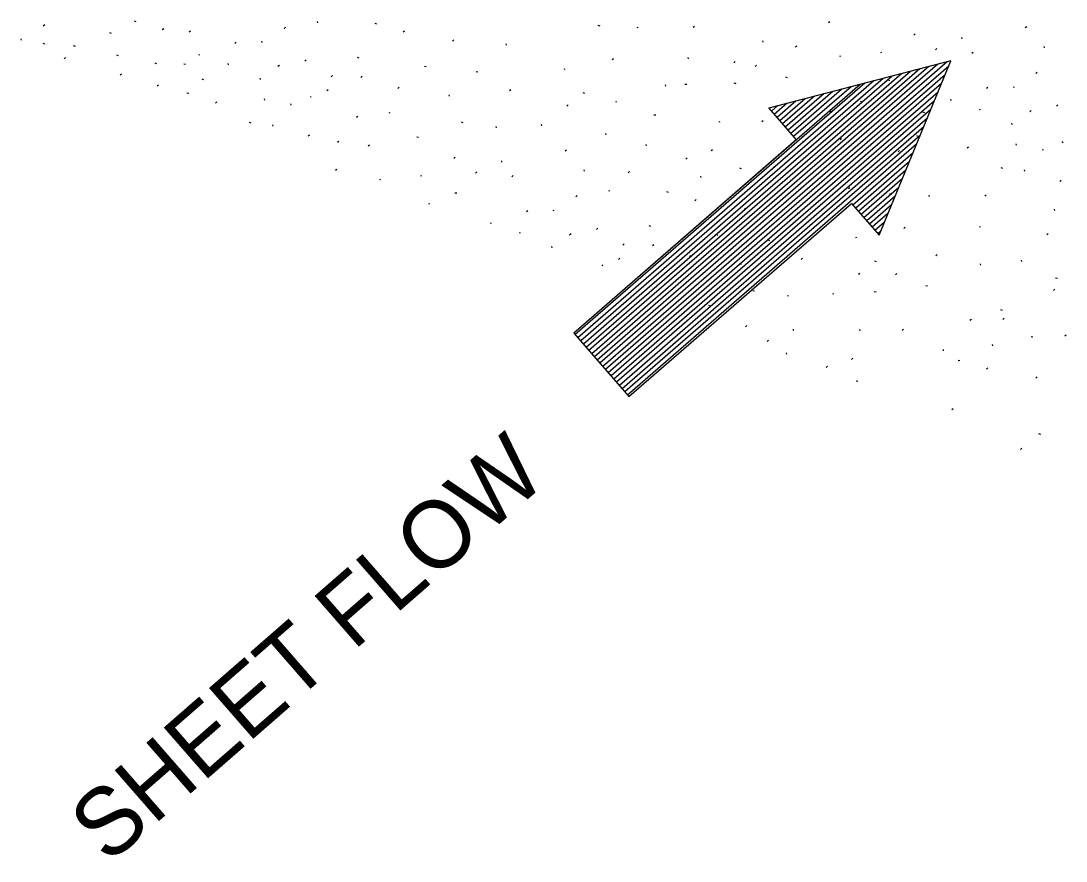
# Model space of a CAD drawing. Extents: x 1007 to 1035.5, y 1000.5 to 1021.5.
# Drawn here: x 1009.997 to 1013.1, y 1016.009 to 1018.503 of the extents above; entities that cross this region are included whole.
import ezdxf

# ---------------------------------------------------------------- set-up
doc = ezdxf.new("R2010")
doc.units = 0
doc.layers.add('Level 1', color=7, linetype='Continuous')
doc.layers.add('Level 5', color=7, linetype='Continuous')

msp = doc.modelspace()

# ---------------------------------------------------------------- linework, layer by layer
at = {"layer": 'Level 1'}
msp.add_lwpolyline([(1012.7582, 1018.3845), (1012.2173, 1018.2448), (1012.2992, 1018.1504), (1011.6384, 1017.5769), (1011.8023, 1017.3882), (1012.4631, 1017.9617), (1012.545, 1017.8673)], close=True, dxfattribs=at)
for points in [[(1012.6655, 1018.3607), (1011.6918, 1017.5155)], [(1012.6927, 1018.3676), (1011.7, 1017.506)], [(1012.7198, 1018.3746), (1011.7082, 1017.4966)], [(1012.7198, 1018.3746), (1011.7082, 1017.4966)], [(1012.747, 1018.3816), (1011.7163, 1017.4871)], [(1012.7519, 1018.3693), (1011.7246, 1017.4778)], [(1012.5569, 1018.3326), (1011.659, 1017.5533)], [(1012.5841, 1018.3396), (1011.6672, 1017.5438)], [(1012.6113, 1018.3466), (1011.6754, 1017.5343)], [(1012.6384, 1018.3536), (1011.6836, 1017.5249)], [(1012.7413, 1018.3436), (1011.7328, 1017.4683)], [(1012.4892, 1018.315), (1011.6385, 1017.5768)], [(1012.5028, 1018.3185), (1011.6426, 1017.5722)], [(1012.5298, 1018.3255), (1011.6508, 1017.5627)], [(1012.7307, 1018.3178), (1011.7409, 1017.4588)], [(1012.4348, 1018.301), (1012.2829, 1018.1692)], [(1012.462, 1018.3081), (1012.2911, 1018.1598)], [(1012.72, 1018.2921), (1011.7492, 1017.4494)], [(1012.7094, 1018.2663), (1011.7573, 1017.4399)], [(1012.2991, 1018.266), (1012.2419, 1018.2164)], [(1012.3263, 1018.273), (1012.2502, 1018.207)], [(1012.3534, 1018.28), (1012.2583, 1018.1975)], [(1012.3806, 1018.2871), (1012.2665, 1018.1881)], [(1012.4077, 1018.294), (1012.2748, 1018.1787)], [(1012.6988, 1018.2405), (1011.7655, 1017.4305)], [(1012.2177, 1018.245), (1012.2173, 1018.2448)], [(1012.2448, 1018.252), (1012.2256, 1018.2353)], [(1012.272, 1018.259), (1012.2338, 1018.2259)], [(1012.6883, 1018.2148), (1011.7738, 1017.4211)], [(1012.6776, 1018.189), (1011.7819, 1017.4116)], [(1012.667, 1018.1633), (1011.7901, 1017.4022)], [(1012.6563, 1018.1375), (1011.7983, 1017.3928)], [(1012.6458, 1018.1117), (1012.4673, 1017.9568)], [(1012.6352, 1018.0859), (1012.4755, 1017.9474)], [(1012.6352, 1018.0859), (1012.4755, 1017.9474)], [(1012.6245, 1018.0601), (1012.4837, 1017.938)], [(1012.6139, 1018.0344), (1012.4918, 1017.9285)], [(1012.6033, 1018.0087), (1012.5001, 1017.9191)], [(1012.5927, 1017.9828), (1012.5083, 1017.9096)], [(1012.582, 1017.9571), (1012.5164, 1017.9002)], [(1012.5714, 1017.9313), (1012.5247, 1017.8908)], [(1012.5608, 1017.9055), (1012.5328, 1017.8813)], [(1012.5502, 1017.8798), (1012.5411, 1017.8718)]]:
    msp.add_lwpolyline(points, dxfattribs=at)
at = {"layer": 'Level 5'}
for p, q in [((1010.0676, 1018.4915), (1010.0634, 1018.4878)), ((1010.3331, 1018.5033), (1010.3383, 1018.5017)), ((1010.7823, 1018.4847), (1010.7781, 1018.4811)), ((1010.8767, 1018.5012), (1010.8776, 1018.4976)), ((1011.0478, 1018.4965), (1011.0529, 1018.4948)), ((1011.7104, 1018.4908), (1011.7156, 1018.4892)), ((1011.8268, 1018.4859), (1011.8277, 1018.4823)), ((1011.9969, 1018.487), (1011.9928, 1018.4833)), ((1012.3985, 1018.5008), (1012.3944, 1018.4972)), ((1012.9832, 1018.486), (1012.9791, 1018.4823)), ((1010.2596, 1018.4688), (1010.2648, 1018.4671)), ((1010.4209, 1018.4801), (1010.4168, 1018.4765)), ((1010.5001, 1018.4732), (1010.4961, 1018.4696)), ((1011.1356, 1018.4733), (1011.1315, 1018.4697)), ((1012.6521, 1018.465), (1012.6479, 1018.4613)), ((1012.7894, 1018.4538), (1012.7903, 1018.4503)), ((1009.9969, 1018.4497), (1009.9978, 1018.4462)), ((1010.0617, 1018.4372), (1010.0669, 1018.4355)), ((1010.1524, 1018.4303), (1010.1578, 1018.4287)), ((1010.6359, 1018.4398), (1010.6318, 1018.4363)), ((1010.7116, 1018.4429), (1010.7125, 1018.4393)), ((1011.2828, 1018.447), (1011.2786, 1018.4433)), ((1011.4363, 1018.4349), (1011.4373, 1018.4313)), ((1012.1989, 1018.4441), (1012.1999, 1018.4405)), ((1012.3009, 1018.4287), (1012.2968, 1018.4251)), ((1012.7163, 1018.4213), (1012.7123, 1018.4177)), ((1013.0341, 1018.427), (1013.0351, 1018.4234)), ((1010.1291, 1018.3945), (1010.1249, 1018.3908)), ((1010.2804, 1018.4025), (1010.2857, 1018.4008)), ((1010.5254, 1018.405), (1010.5264, 1018.4015)), ((1010.9951, 1018.3957), (1011.0003, 1018.394)), ((1011.7569, 1018.391), (1011.7528, 1018.3873)), ((1011.9776, 1018.3943), (1011.9786, 1018.3908)), ((1012.4286, 1018.4008), (1012.4296, 1018.3973)), ((1012.5501, 1018.4118), (1012.551, 1018.4083)), ((1012.8246, 1018.41), (1012.8204, 1018.4063)), ((1010.3946, 1018.3784), (1010.3998, 1018.3768)), ((1010.4808, 1018.3762), (1010.4859, 1018.3745)), ((1010.6112, 1018.3765), (1010.6121, 1018.373)), ((1010.7643, 1018.3713), (1010.7601, 1018.3677)), ((1010.8438, 1018.3878), (1010.8396, 1018.3842)), ((1011.1954, 1018.3694), (1011.2006, 1018.3678)), ((1011.6099, 1018.3625), (1011.6109, 1018.359)), ((1012.1176, 1018.3828), (1012.1136, 1018.3792)), ((1012.1814, 1018.372), (1012.1773, 1018.3684)), ((1012.6519, 1018.359), (1012.6577, 1018.3587)), ((1010.2958, 1018.3457), (1010.2918, 1018.3421)), ((1010.5343, 1018.331), (1010.5395, 1018.3293)), ((1010.7066, 1018.3334), (1010.7076, 1018.3298)), ((1010.9223, 1018.3415), (1010.9182, 1018.3378)), ((1011.0104, 1018.339), (1011.0064, 1018.3353)), ((1011.3486, 1018.3536), (1011.3538, 1018.3519)), ((1012.267, 1018.337), (1012.2723, 1018.3353)), ((1012.5743, 1018.3288), (1012.5753, 1018.3253)), ((1013.0143, 1018.3508), (1013.0101, 1018.3472)), ((1010.4056, 1018.313), (1010.4016, 1018.3093)), ((1010.9089, 1018.299), (1010.9048, 1018.2953)), ((1011.1203, 1018.3063), (1011.1163, 1018.3027)), ((1011.4519, 1018.299), (1011.4478, 1018.2954)), ((1011.9098, 1018.3134), (1011.9108, 1018.3098)), ((1011.9683, 1018.3157), (1011.9741, 1018.3153)), ((1012.1141, 1018.3193), (1012.1193, 1018.3176)), ((1012.8679, 1018.3058), (1012.8638, 1018.3023)), ((1012.9436, 1018.309), (1012.9446, 1018.3054)), ((1010.49, 1018.2903), (1010.4953, 1018.2887)), ((1010.7193, 1018.2722), (1010.7203, 1018.2685)), ((1010.8578, 1018.2776), (1010.8574, 1018.2792)), ((1010.859, 1018.2755), (1010.8578, 1018.2776)), ((1011.2678, 1018.2837), (1011.2688, 1018.2802)), ((1011.6649, 1018.291), (1011.6703, 1018.2893)), ((1012.7574, 1018.2711), (1012.7584, 1018.2675)), ((1010.5786, 1018.2628), (1010.5744, 1018.2592)), ((1010.7977, 1018.2568), (1010.7986, 1018.2533)), ((1011.6218, 1018.254), (1011.6178, 1018.2504)), ((1011.7638, 1018.2653), (1011.7648, 1018.2618)), ((1012.4024, 1018.2362), (1012.3983, 1018.2325)), ((1012.4884, 1018.265), (1012.4938, 1018.2633)), ((1012.8433, 1018.2425), (1012.8442, 1018.239)), ((1012.9963, 1018.2373), (1012.9921, 1018.2338)), ((1013.0758, 1018.2538), (1013.0717, 1018.2502)), ((1010.9976, 1018.2198), (1010.9934, 1018.2163)), ((1011.0901, 1018.2328), (1011.0911, 1018.2292)), ((1011.8766, 1018.2247), (1011.8824, 1018.2243)), ((1012.0698, 1018.2059), (1012.0708, 1018.2023)), ((1012.201, 1018.2072), (1012.1969, 1018.2035)), ((1012.6743, 1018.2331), (1012.6796, 1018.2314)), ((1010.6746, 1018.2023), (1010.6798, 1018.2006)), ((1010.7439, 1018.1949), (1010.7448, 1018.1913)), ((1011.3039, 1018.2035), (1011.3091, 1018.2018)), ((1011.4066, 1018.1897), (1011.4076, 1018.186)), ((1011.5415, 1018.1955), (1011.5424, 1018.1919)), ((1012.9386, 1018.1995), (1012.9396, 1018.1959)), ((1010.8537, 1018.1645), (1010.8496, 1018.1608)), ((1010.9409, 1018.1458), (1010.9368, 1018.1422)), ((1011.1721, 1018.1595), (1011.1773, 1018.1578)), ((1011.7331, 1018.1687), (1011.7341, 1018.1651)), ((1012.3181, 1018.1463), (1012.3191, 1018.1428)), ((1012.4333, 1018.154), (1012.4293, 1018.1503)), ((1012.6561, 1018.1627), (1012.6613, 1018.161)), ((1013.0898, 1018.1436), (1013.0895, 1018.1452)), ((1013.0911, 1018.1415), (1013.0898, 1018.1436)), ((1011.0324, 1018.1348), (1011.0284, 1018.1312)), ((1011.6171, 1018.1199), (1011.6131, 1018.1163)), ((1011.8528, 1018.1364), (1011.8538, 1018.1328)), ((1012.0505, 1018.121), (1012.0464, 1018.1173)), ((1012.6059, 1018.1186), (1012.6019, 1018.115)), ((1012.8106, 1018.1288), (1012.8064, 1018.1252)), ((1012.9513, 1018.1382), (1012.9523, 1018.1346)), ((1013.0298, 1018.1228), (1013.0307, 1018.1193)), ((1011.286, 1018.0989), (1011.2819, 1018.0953)), ((1011.4234, 1018.0878), (1011.4243, 1018.0843)), ((1011.9748, 1018.0968), (1011.9708, 1018.0932)), ((1010.9349, 1018.0627), (1010.9308, 1018.059)), ((1011.3503, 1018.0553), (1011.3462, 1018.0517)), ((1011.6681, 1018.061), (1011.6691, 1018.0574)), ((1011.8044, 1018.0565), (1011.8003, 1018.0528)), ((1012.1306, 1018.0668), (1012.1358, 1018.0652)), ((1012.2342, 1018.0708), (1012.2301, 1018.0672)), ((1012.9066, 1018.0683), (1012.9118, 1018.0667)), ((1012.9759, 1018.0609), (1012.9769, 1018.0573)), ((1011.0626, 1018.0348), (1011.0636, 1018.0313)), ((1011.1841, 1018.0458), (1011.1849, 1018.0422)), ((1011.4586, 1018.044), (1011.4544, 1018.0403)), ((1012.0146, 1018.0424), (1012.0156, 1018.0388)), ((1013.0858, 1018.0305), (1013.0816, 1018.0268)), ((1011.2858, 1017.993), (1011.2917, 1017.9927)), ((1011.7428, 1018.0012), (1011.7437, 1017.9976)), ((1011.9138, 1017.9965), (1011.9189, 1017.9948)), ((1012.4584, 1018.0083), (1012.4543, 1018.0047)), ((1012.5764, 1017.9908), (1012.5817, 1017.9892)), ((1012.8629, 1017.987), (1012.8589, 1017.9833)), ((1011.2083, 1017.9628), (1011.2093, 1017.9592)), ((1011.6483, 1017.9847), (1011.6441, 1017.9811)), ((1012.0016, 1017.9733), (1011.9975, 1017.9697)), ((1012.6928, 1017.9859), (1012.6937, 1017.9823)), ((1011.5019, 1017.9398), (1011.4978, 1017.9363)), ((1011.5776, 1017.9429), (1011.5786, 1017.9393)), ((1012.1488, 1017.947), (1012.1446, 1017.9433)), ((1012.3023, 1017.9349), (1012.3033, 1017.9313)), ((1013.0649, 1017.9441), (1013.0659, 1017.9405)), ((1011.3914, 1017.905), (1011.3924, 1017.9015)), ((1011.8611, 1017.8957), (1011.8663, 1017.894)), ((1012.8436, 1017.8943), (1012.8446, 1017.8908)), ((1011.4773, 1017.8765), (1011.4782, 1017.873)), ((1011.6303, 1017.8713), (1011.6261, 1017.8677)), ((1011.7098, 1017.8878), (1011.7057, 1017.8842)), ((1012.0614, 1017.8694), (1012.0666, 1017.8678)), ((1012.476, 1017.8625), (1012.4769, 1017.859)), ((1012.6229, 1017.891), (1012.6188, 1017.8873)), ((1013.0475, 1017.872), (1013.0434, 1017.8684)), ((1011.5726, 1017.8334), (1011.5736, 1017.8298)), ((1011.7883, 1017.8415), (1011.7843, 1017.8378)), ((1011.8765, 1017.839), (1011.8724, 1017.8353)), ((1012.2146, 1017.8536), (1012.2198, 1017.8519)), ((1011.9863, 1017.8063), (1011.9823, 1017.8027)), ((1012.7176, 1017.81), (1012.7134, 1017.8063)), ((1011.7238, 1017.7776), (1011.7234, 1017.7792)), ((1011.7251, 1017.7755), (1011.7238, 1017.7776)), ((1011.7749, 1017.799), (1011.7708, 1017.7953)), ((1012.1339, 1017.7837), (1012.1348, 1017.7802)), ((1012.3179, 1017.799), (1012.3138, 1017.7954)), ((1012.531, 1017.791), (1012.5363, 1017.7893)), ((1012.8453, 1017.7821), (1012.8462, 1017.7785)), ((1012.9667, 1017.793), (1012.9676, 1017.7895)), ((1012.4878, 1017.754), (1012.4838, 1017.7504)), ((1012.5981, 1017.7533), (1012.5939, 1017.7497)), ((1013.0685, 1017.7403), (1013.0743, 1017.7399)), ((1012.6836, 1017.7183), (1012.6889, 1017.7166)), ((1013.0671, 1017.7072), (1013.0629, 1017.7035)), ((1012.1699, 1017.7035), (1012.1751, 1017.7018)), ((1012.2726, 1017.6897), (1012.2736, 1017.686)), ((1012.4076, 1017.6955), (1012.4085, 1017.6919)), ((1012.5307, 1017.7005), (1012.5359, 1017.6988)), ((1012.0382, 1017.6595), (1012.0434, 1017.6578)), ((1012.9051, 1017.6463), (1012.9103, 1017.6446)), ((1012.819, 1017.6173), (1012.8149, 1017.6137)), ((1012.9166, 1017.621), (1012.9124, 1017.6173)), ((1012.1521, 1017.5989), (1012.1479, 1017.5953)), ((1012.2894, 1017.5878), (1012.2903, 1017.5843)), ((1012.4864, 1017.5872), (1012.4874, 1017.5837)), ((1012.6176, 1017.5885), (1012.6136, 1017.5848)), ((1012.2163, 1017.5553), (1012.2123, 1017.5517)), ((1012.9966, 1017.5668), (1013.0018, 1017.5652)), ((1013.1003, 1017.5708), (1013.0961, 1017.5672)), ((1012.7348, 1017.5277), (1012.7357, 1017.5241)), ((1012.8806, 1017.5424), (1012.8816, 1017.5388)), ((1012.2694, 1017.5177), (1012.2703, 1017.5141)), ((1012.4671, 1017.5023), (1012.4631, 1017.4987)), ((1012.7798, 1017.4965), (1012.785, 1017.4948)), ((1012.3914, 1017.478), (1012.3874, 1017.4743)), ((1012.8677, 1017.4733), (1012.8636, 1017.4697)), ((1012.4766, 1017.4353), (1012.4818, 1017.4337)), ((1013.0148, 1017.447), (1013.0107, 1017.4433)), ((1012.7649, 1017.3522), (1012.7608, 1017.3485)), ((1013.0186, 1017.2788), (1013.0238, 1017.277)), ((1012.9684, 1017.2347), (1012.9644, 1017.231))]:
    msp.add_line(p, q, dxfattribs=at)

# ---------------------------------------------------------------- texts
at = {"layer": 'Level 1'}
msp.add_text('SHEET FLOW', height=0.2, rotation=41.0977, dxfattribs=at).set_placement((1010.256, 1015.9964))

doc.saveas('drawing.dxf')
